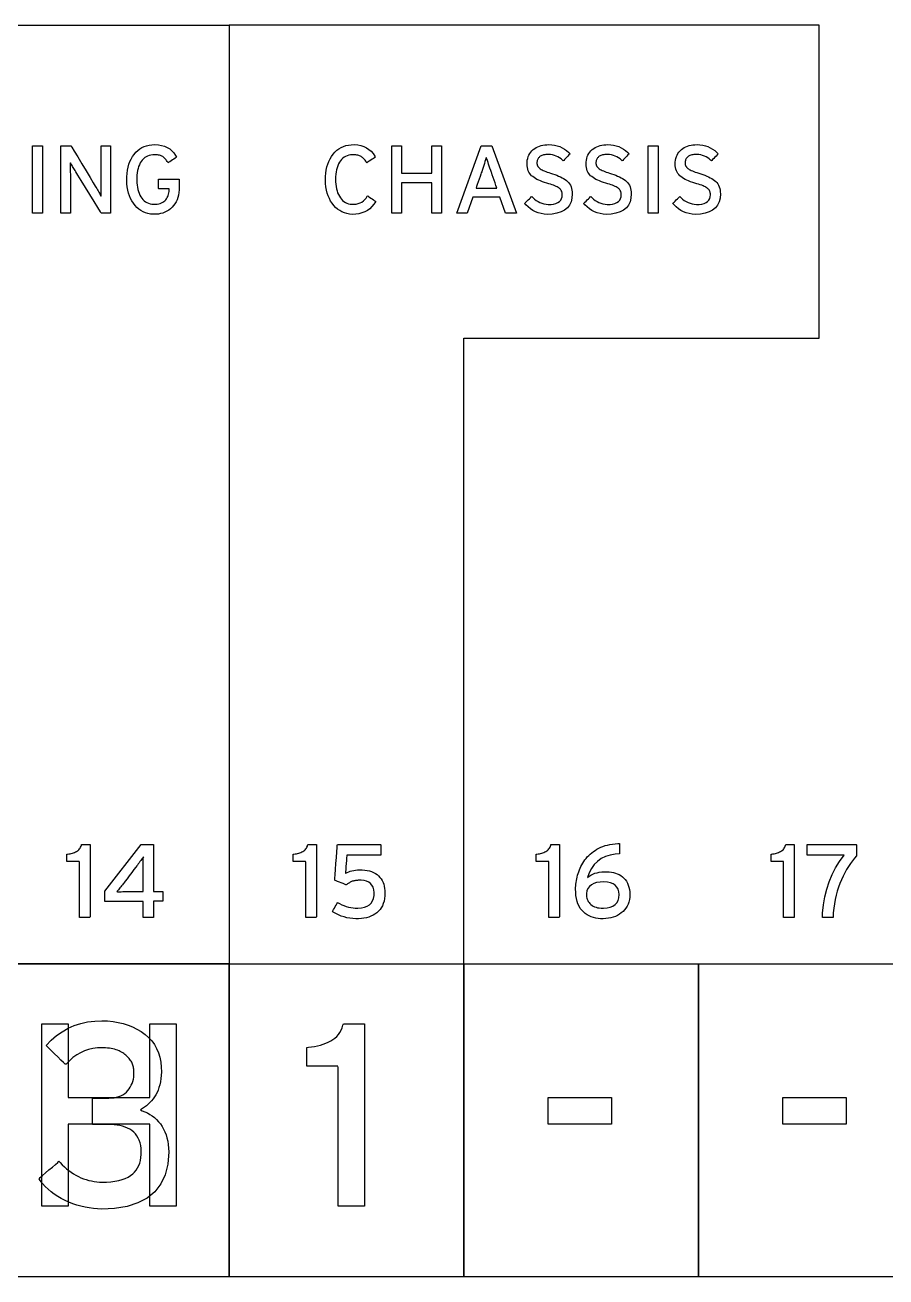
# Model space of a CAD drawing. Extents: x 1 to 47.7, y 0.2 to 33.4.
# Drawn here: x 13.086 to 16.18, y 28.906 to 33.406 of the extents above; entities that cross this region are included whole.
import ezdxf

# ---------------------------------------------------------------- set-up
doc = ezdxf.new("R2010")
doc.units = 0
doc.header["$MEASUREMENT"] = 0
for name, color, linetype in [('3_1__HORIZONTAL_RACK__H', 7, 'CONTINUOUS'), ('3_2__HORIZONTAL_PANEL__3', 7, 'CONTINUOUS'), ('6_0____DWG', 7, 'CONTINUOUS')]:
    doc.layers.add(name, color=color, linetype=linetype)

msp = doc.modelspace()

# ---------------------------------------------------------------- linework, layer by layer
at = {"layer": '3_1__HORIZONTAL_RACK__H'}
msp.add_lwpolyline([(13.5338, 29.1605), (13.5338, 29.4549), (13.2412, 29.4549), (13.2412, 29.1605), (13.1461, 29.1605), (13.1461, 29.8164), (13.2412, 29.8164), (13.2412, 29.5509), (13.5338, 29.5509), (13.5338, 29.8164), (13.6289, 29.8164), (13.6289, 29.1605), (13.5338, 29.1605)], dxfattribs=at)
at = {"layer": '3_2__HORIZONTAL_PANEL__3'}
msp.add_lwpolyline([(13.6024, 29.3553), (13.5987, 29.3118), (13.589, 29.2735), (13.5735, 29.2403), (13.5521, 29.2124), (13.5248, 29.1896), (13.4916, 29.1719), (13.4525, 29.1594), (13.4075, 29.1521), (13.3621, 29.15), (13.3466, 29.1507), (13.3314, 29.1522), (13.3163, 29.1543), (13.3014, 29.157), (13.2867, 29.1605), (13.2721, 29.1646), (13.2577, 29.1694), (13.2435, 29.1749), (13.2294, 29.1811), (13.2159, 29.188), (13.203, 29.1955), (13.1908, 29.2036), (13.1793, 29.2122), (13.1684, 29.2214), (13.1583, 29.2311), (13.1489, 29.2414), (13.1401, 29.2522), (13.1359, 29.2591), (13.1405, 29.2631), (13.1488, 29.2704), (13.1597, 29.2799), (13.1718, 29.2905), (13.1839, 29.301), (13.1948, 29.3105), (13.2031, 29.3178), (13.2077, 29.3218), (13.2122, 29.3174), (13.2195, 29.3095), (13.2271, 29.3019), (13.2348, 29.2949), (13.2429, 29.2884), (13.2511, 29.2823), (13.2597, 29.2767), (13.2684, 29.2716), (13.2775, 29.267), (13.2868, 29.2628), (13.2963, 29.2592), (13.3057, 29.256), (13.3152, 29.2533), (13.3247, 29.2511), (13.3343, 29.2493), (13.3438, 29.248), (13.3534, 29.2473), (13.363, 29.2469), (13.3787, 29.2472), (13.3944, 29.2482), (13.409, 29.25), (13.4224, 29.2525), (13.4347, 29.2558), (13.4459, 29.2598), (13.456, 29.2646), (13.4649, 29.2701), (13.4727, 29.2763), (13.4793, 29.2829), (13.4851, 29.2901), (13.4901, 29.2979), (13.4944, 29.3063), (13.4978, 29.3152), (13.5005, 29.3248), (13.5023, 29.3349), (13.5034, 29.3456), (13.5037, 29.3569), (13.503, 29.368), (13.5015, 29.3784), (13.4993, 29.3881), (13.4963, 29.3971), (13.4925, 29.4054), (13.488, 29.4131), (13.4826, 29.4201), (13.4766, 29.4264), (13.4697, 29.432), (13.4621, 29.4368), (13.454, 29.4411), (13.4453, 29.4447), (13.4362, 29.4477), (13.4266, 29.4501), (13.4166, 29.452), (13.406, 29.4532), (13.3949, 29.4538), (13.3879, 29.4539), (13.3842, 29.4539), (13.3773, 29.4539), (13.3685, 29.4539), (13.3586, 29.4539), (13.3487, 29.4539), (13.3398, 29.4539), (13.333, 29.4539), (13.3292, 29.4539), (13.3288, 29.4551), (13.3288, 29.4619), (13.3288, 29.4733), (13.3288, 29.4879), (13.3288, 29.5038), (13.3288, 29.5195), (13.3288, 29.5333), (13.3288, 29.5436), (13.3288, 29.5488), (13.3299, 29.5491), (13.3346, 29.5491), (13.342, 29.5491), (13.3511, 29.5491), (13.361, 29.5491), (13.3706, 29.5491), (13.3788, 29.5491), (13.3848, 29.5491), (13.3874, 29.5491), (13.396, 29.5493), (13.4055, 29.5503), (13.4144, 29.5519), (13.4227, 29.5542), (13.4304, 29.5572), (13.4375, 29.5609), (13.4441, 29.5653), (13.4501, 29.5704), (13.4555, 29.5762), (13.4601, 29.5822), (13.4642, 29.5885), (13.4677, 29.595), (13.4707, 29.6019), (13.4731, 29.609), (13.475, 29.6164), (13.4763, 29.6242), (13.477, 29.6322), (13.4772, 29.6397), (13.4772, 29.643), (13.477, 29.6463), (13.4767, 29.6496), (13.4763, 29.653), (13.4757, 29.6565), (13.4751, 29.66), (13.4743, 29.6635), (13.4735, 29.6671), (13.4724, 29.6707), (13.4708, 29.6743), (13.4691, 29.6778), (13.4671, 29.6812), (13.465, 29.6845), (13.4627, 29.6877), (13.4602, 29.6909), (13.4575, 29.694), (13.4546, 29.697), (13.4515, 29.7), (13.4482, 29.7031), (13.4446, 29.7061), (13.4408, 29.7089), (13.4368, 29.7116), (13.4326, 29.7141), (13.4282, 29.7165), (13.4235, 29.7187), (13.4186, 29.7208), (13.4133, 29.7227), (13.4077, 29.7244), (13.4017, 29.7258), (13.3955, 29.727), (13.3889, 29.728), (13.3821, 29.7288), (13.3749, 29.7294), (13.3674, 29.7298), (13.3597, 29.73), (13.3456, 29.7294), (13.3297, 29.7274), (13.3143, 29.7238), (13.2994, 29.7188), (13.2851, 29.7122), (13.2713, 29.7041), (13.2581, 29.6945), (13.2455, 29.6833), (13.2334, 29.6707), (13.2299, 29.6706), (13.2237, 29.6766), (13.2144, 29.6858), (13.2032, 29.6968), (13.1913, 29.7085), (13.18, 29.7197), (13.1703, 29.7291), (13.1637, 29.7357), (13.1612, 29.7382), (13.1795, 29.7569), (13.1988, 29.7734), (13.2192, 29.7877), (13.2406, 29.7998), (13.2629, 29.8097), (13.2864, 29.8173), (13.3108, 29.8228), (13.3362, 29.826), (13.3618, 29.827), (13.3822, 29.8262), (13.4019, 29.8243), (13.4207, 29.8212), (13.4387, 29.817), (13.456, 29.8115), (13.4724, 29.8049), (13.4881, 29.7972), (13.5029, 29.7883), (13.517, 29.7781), (13.5297, 29.7669), (13.5409, 29.7546), (13.5505, 29.7414), (13.5586, 29.7271), (13.5652, 29.7118), (13.5702, 29.6955), (13.5737, 29.6781), (13.5756, 29.6598), (13.5759, 29.6433), (13.5751, 29.6307), (13.5738, 29.6188), (13.5721, 29.6076), (13.5699, 29.597), (13.5671, 29.587), (13.5639, 29.5777), (13.5602, 29.569), (13.5559, 29.5609), (13.5511, 29.5534), (13.5459, 29.5463), (13.5404, 29.5395), (13.5346, 29.5331), (13.5285, 29.5271), (13.5221, 29.5214), (13.5154, 29.5161), (13.5083, 29.5112), (13.501, 29.5067), (13.5062, 29.5033), (13.5162, 29.4997), (13.5256, 29.4954), (13.5346, 29.4905), (13.5431, 29.4849), (13.5511, 29.4787), (13.5586, 29.4717), (13.5657, 29.4641), (13.5723, 29.4559), (13.5784, 29.4471), (13.5839, 29.4378), (13.5886, 29.4279), (13.5927, 29.4173), (13.596, 29.4062), (13.5987, 29.3944), (13.6006, 29.3819), (13.6019, 29.3689)], close=True, dxfattribs=at)
at = {"layer": '6_0____DWG'}
for points in [[(11.6983, 33.4061), (13.8197, 33.4061), (13.8197, 30.031), (12.9759, 30.031), (12.9759, 32.2811), (11.6983, 32.2811), (11.6983, 33.4061)], [(15.9409, 33.4061), (13.8195, 33.4061), (13.8195, 30.031), (14.6632, 30.031), (14.6632, 32.2811), (15.9409, 32.2811), (15.9409, 33.4061)], [(13.113, 32.7295), (13.113, 32.9725), (13.1482, 32.9725), (13.1482, 32.7295), (13.113, 32.7295)], [(14.5478, 32.7295), (14.5478, 32.8386), (14.4395, 32.8386), (14.4395, 32.7295), (14.4042, 32.7295), (14.4042, 32.9725), (14.4395, 32.9725), (14.4395, 32.8741), (14.5478, 32.8741), (14.5478, 32.9725), (14.5831, 32.9725), (14.5831, 32.7295), (14.5478, 32.7295)], [(14.8133, 32.7295), (14.793, 32.7872), (14.6957, 32.7872), (14.6755, 32.7295), (14.6377, 32.7295), (14.7252, 32.9725), (14.7638, 32.9725), (14.8523, 32.7295), (14.8133, 32.7295)], [(15.326, 32.7295), (15.326, 32.9725), (15.3613, 32.9725), (15.3613, 32.7295), (15.326, 32.7295)], [(13.5469, 30.2566), (13.5469, 30.1977), (13.51, 30.1977), (13.51, 30.2554), (13.3724, 30.2554), (13.3724, 30.2929), (13.5033, 30.46), (13.5469, 30.46), (13.5469, 30.2912), (13.5806, 30.2912), (13.5806, 30.2566), (13.5469, 30.2566)], [(13.8197, 28.906), (12.9759, 28.906), (12.9759, 30.031), (13.8197, 30.031), (13.8197, 28.906)], [(14.6633, 28.906), (13.8196, 28.906), (13.8196, 30.031), (14.6633, 30.031), (14.6633, 28.906)], [(15.5071, 28.906), (14.6633, 28.906), (14.6633, 30.031), (15.5071, 30.031), (15.5071, 28.906)], [(16.3508, 28.906), (15.5071, 28.906), (15.5071, 30.031), (16.3508, 30.031), (16.3508, 28.906)], [(14.9664, 29.4558), (14.9664, 29.5509), (15.1934, 29.5509), (15.1934, 29.4558), (14.9664, 29.4558)], [(15.8102, 29.4558), (15.8102, 29.5509), (16.0372, 29.5509), (16.0372, 29.4558), (15.8102, 29.4558)]]:
    msp.add_lwpolyline(points, dxfattribs=at)
for points in [[(13.3598, 32.7295), (13.3564, 32.7351), (13.3473, 32.7499), (13.3341, 32.7713), (13.3187, 32.7964), (13.3026, 32.8225), (13.2876, 32.8468), (13.2755, 32.8666), (13.2678, 32.879), (13.2653, 32.883), (13.263, 32.8868), (13.2608, 32.8905), (13.2587, 32.8941), (13.2566, 32.8976), (13.2547, 32.901), (13.2527, 32.9043), (13.2509, 32.9074), (13.2491, 32.9105), (13.2484, 32.9085), (13.2484, 32.9027), (13.2484, 32.8966), (13.2485, 32.8904), (13.2485, 32.884), (13.2485, 32.8774), (13.2486, 32.8706), (13.2487, 32.8637), (13.2487, 32.8565), (13.2488, 32.8521), (13.2488, 32.8408), (13.2488, 32.8237), (13.2488, 32.8033), (13.2488, 32.7817), (13.2488, 32.7613), (13.2488, 32.7443), (13.2488, 32.733), (13.2487, 32.7295), (13.2471, 32.7295), (13.2436, 32.7295), (13.2386, 32.7295), (13.2329, 32.7295), (13.2271, 32.7295), (13.2217, 32.7295), (13.2175, 32.7295), (13.2149, 32.7295), (13.2145, 32.7312), (13.2145, 32.747), (13.2145, 32.7756), (13.2145, 32.8128), (13.2145, 32.854), (13.2145, 32.8949), (13.2145, 32.9311), (13.2145, 32.9582), (13.2145, 32.9717), (13.2152, 32.9725), (13.2181, 32.9725), (13.2228, 32.9725), (13.2286, 32.9725), (13.2347, 32.9725), (13.2406, 32.9725), (13.2457, 32.9725), (13.2492, 32.9725), (13.2505, 32.9725), (13.2538, 32.9671), (13.2625, 32.9526), (13.275, 32.9319), (13.2897, 32.9074), (13.305, 32.8821), (13.3193, 32.8584), (13.3309, 32.8392), (13.3382, 32.827), (13.3407, 32.8229), (13.3433, 32.8184), (13.3459, 32.814), (13.3483, 32.8098), (13.3506, 32.8058), (13.3528, 32.8019), (13.3549, 32.7982), (13.3568, 32.7946), (13.3587, 32.7912), (13.3594, 32.7931), (13.3594, 32.7991), (13.3593, 32.8053), (13.3593, 32.8117), (13.3592, 32.8182), (13.3592, 32.8249), (13.3592, 32.8318), (13.3592, 32.8389), (13.3591, 32.8461), (13.3591, 32.8505), (13.3591, 32.8618), (13.3591, 32.8787), (13.3591, 32.8991), (13.3591, 32.9205), (13.3591, 32.9409), (13.3591, 32.9578), (13.3591, 32.9691), (13.3592, 32.9725), (13.3608, 32.9725), (13.3643, 32.9725), (13.3693, 32.9725), (13.375, 32.9725), (13.3808, 32.9725), (13.3862, 32.9725), (13.3904, 32.9725), (13.3929, 32.9725), (13.3934, 32.9708), (13.3934, 32.955), (13.3934, 32.9264), (13.3934, 32.8893), (13.3934, 32.848), (13.3934, 32.8071), (13.3934, 32.7709), (13.3934, 32.7438), (13.3934, 32.7303), (13.3927, 32.7295), (13.39, 32.7295), (13.3856, 32.7295), (13.3803, 32.7295), (13.3745, 32.7295), (13.369, 32.7295), (13.3643, 32.7295), (13.361, 32.7295)], [(13.6402, 32.8246), (13.6398, 32.8142), (13.6388, 32.8043), (13.6372, 32.795), (13.6349, 32.7863), (13.632, 32.7781), (13.6285, 32.7705), (13.6244, 32.7634), (13.6196, 32.7569), (13.6142, 32.751), (13.6084, 32.7455), (13.6021, 32.7408), (13.5955, 32.7366), (13.5885, 32.7332), (13.581, 32.7303), (13.5732, 32.7282), (13.5649, 32.7267), (13.5563, 32.7258), (13.5468, 32.7258), (13.5368, 32.7267), (13.5272, 32.7286), (13.5183, 32.7313), (13.5098, 32.7348), (13.5018, 32.7393), (13.4944, 32.7446), (13.4875, 32.7507), (13.4811, 32.7578), (13.4751, 32.7655), (13.4697, 32.7738), (13.465, 32.7827), (13.461, 32.7921), (13.4577, 32.8022), (13.455, 32.8128), (13.4531, 32.824), (13.4518, 32.8357), (13.4512, 32.8481), (13.4515, 32.8607), (13.4524, 32.8727), (13.454, 32.8842), (13.4563, 32.8952), (13.4593, 32.9055), (13.463, 32.9153), (13.4674, 32.9245), (13.4724, 32.9332), (13.4782, 32.9413), (13.4843, 32.9486), (13.491, 32.9551), (13.4982, 32.9607), (13.5059, 32.9655), (13.5142, 32.9694), (13.5229, 32.9724), (13.5322, 32.9746), (13.5419, 32.9759), (13.5526, 32.9764), (13.5649, 32.9756), (13.5764, 32.9736), (13.587, 32.9705), (13.5967, 32.9662), (13.6056, 32.9608), (13.6136, 32.9542), (13.6207, 32.9464), (13.627, 32.9376), (13.6306, 32.9309), (13.6288, 32.9298), (13.6253, 32.9276), (13.6208, 32.9246), (13.6156, 32.9213), (13.6105, 32.918), (13.6058, 32.915), (13.6021, 32.9127), (13.6001, 32.9113), (13.5988, 32.9129), (13.5967, 32.9161), (13.5946, 32.9191), (13.5925, 32.9219), (13.5902, 32.9246), (13.5879, 32.927), (13.5856, 32.9292), (13.5832, 32.9312), (13.5807, 32.933), (13.578, 32.9345), (13.5752, 32.9358), (13.5723, 32.9369), (13.5691, 32.9379), (13.5658, 32.9387), (13.5624, 32.9393), (13.5588, 32.9397), (13.555, 32.94), (13.5511, 32.9401), (13.5445, 32.9398), (13.538, 32.9389), (13.5319, 32.9374), (13.5262, 32.9353), (13.5208, 32.9326), (13.5159, 32.9294), (13.5113, 32.9255), (13.507, 32.921), (13.5032, 32.916), (13.4997, 32.9103), (13.4967, 32.9042), (13.494, 32.8976), (13.4918, 32.8905), (13.49, 32.883), (13.4887, 32.8751), (13.4877, 32.8666), (13.4872, 32.8577), (13.4871, 32.8485), (13.4875, 32.8395), (13.4882, 32.8309), (13.4894, 32.8229), (13.491, 32.8152), (13.493, 32.8081), (13.4955, 32.8013), (13.4984, 32.7951), (13.5017, 32.7892), (13.5054, 32.7838), (13.5094, 32.7789), (13.5139, 32.7746), (13.5187, 32.7709), (13.5239, 32.7678), (13.5294, 32.7654), (13.5354, 32.7636), (13.5417, 32.7625), (13.5484, 32.7619), (13.555, 32.7621), (13.561, 32.7627), (13.5666, 32.7637), (13.5718, 32.7651), (13.5766, 32.7669), (13.581, 32.7691), (13.585, 32.7717), (13.5886, 32.7748), (13.5917, 32.7782), (13.5944, 32.7819), (13.5967, 32.7858), (13.5988, 32.7898), (13.6005, 32.7939), (13.6019, 32.7982), (13.6029, 32.8027), (13.6037, 32.8073), (13.6042, 32.812), (13.6043, 32.8167), (13.6043, 32.8167), (13.6043, 32.8168), (13.6043, 32.817), (13.6043, 32.8171), (13.6043, 32.8173), (13.6043, 32.8175), (13.6043, 32.8176), (13.6043, 32.8177), (13.6042, 32.8177), (13.6022, 32.8177), (13.5981, 32.8177), (13.5925, 32.8177), (13.5862, 32.8177), (13.5797, 32.8177), (13.5738, 32.8177), (13.5691, 32.8177), (13.5663, 32.8177), (13.5658, 32.818), (13.5658, 32.8202), (13.5658, 32.8242), (13.5658, 32.8295), (13.5658, 32.8353), (13.5658, 32.8411), (13.5658, 32.8463), (13.5658, 32.8503), (13.5658, 32.8524), (13.5669, 32.8526), (13.5725, 32.8526), (13.5817, 32.8526), (13.5932, 32.8526), (13.6057, 32.8526), (13.618, 32.8526), (13.6287, 32.8526), (13.6365, 32.8526), (13.6401, 32.8526), (13.6402, 32.8519), (13.6402, 32.8496), (13.6402, 32.8459), (13.6402, 32.8414), (13.6402, 32.8367), (13.6402, 32.8322), (13.6402, 32.8283), (13.6402, 32.8256)], [(14.3463, 32.7721), (14.3399, 32.7622), (14.3328, 32.7536), (14.3249, 32.746), (14.3163, 32.7397), (14.3069, 32.7345), (14.2968, 32.7306), (14.2859, 32.7277), (14.2743, 32.7261), (14.2625, 32.7257), (14.2523, 32.7266), (14.2427, 32.7284), (14.2335, 32.731), (14.2249, 32.7345), (14.2169, 32.7389), (14.2093, 32.7442), (14.2023, 32.7504), (14.1958, 32.7575), (14.1898, 32.7653), (14.1843, 32.7736), (14.1796, 32.7825), (14.1755, 32.7921), (14.1722, 32.8022), (14.1695, 32.8129), (14.1675, 32.8242), (14.1663, 32.8361), (14.1657, 32.8485), (14.166, 32.8612), (14.167, 32.8734), (14.1686, 32.8849), (14.171, 32.8959), (14.1741, 32.9063), (14.1779, 32.9161), (14.1823, 32.9254), (14.1875, 32.9341), (14.1934, 32.9422), (14.1996, 32.9495), (14.2065, 32.9559), (14.2138, 32.9615), (14.2216, 32.9661), (14.23, 32.9699), (14.2389, 32.9729), (14.2484, 32.9749), (14.2583, 32.9761), (14.2696, 32.9763), (14.2818, 32.9752), (14.2932, 32.973), (14.3038, 32.9696), (14.3134, 32.9651), (14.3221, 32.9593), (14.33, 32.9524), (14.337, 32.9443), (14.3431, 32.9351), (14.3448, 32.9308), (14.3425, 32.9293), (14.3386, 32.9268), (14.3337, 32.9236), (14.3284, 32.9202), (14.3232, 32.9168), (14.3187, 32.9139), (14.3155, 32.9118), (14.3141, 32.9109), (14.3123, 32.9138), (14.3102, 32.9169), (14.3081, 32.9199), (14.3059, 32.9226), (14.3037, 32.9252), (14.3014, 32.9275), (14.299, 32.9297), (14.2966, 32.9316), (14.2941, 32.9334), (14.2914, 32.9349), (14.2885, 32.9361), (14.2854, 32.9373), (14.2822, 32.9382), (14.2788, 32.9389), (14.2752, 32.9395), (14.2715, 32.9399), (14.2676, 32.9401), (14.2624, 32.94), (14.2557, 32.9394), (14.2494, 32.9382), (14.2434, 32.9364), (14.2379, 32.934), (14.2327, 32.9309), (14.228, 32.9273), (14.2236, 32.9231), (14.2196, 32.9183), (14.216, 32.9128), (14.2127, 32.9068), (14.2099, 32.9003), (14.2075, 32.8934), (14.2055, 32.886), (14.204, 32.8781), (14.2029, 32.8698), (14.2022, 32.861), (14.2019, 32.8517), (14.2021, 32.8425), (14.2027, 32.8338), (14.2038, 32.8255), (14.2053, 32.8176), (14.2072, 32.8102), (14.2095, 32.8033), (14.2123, 32.7968), (14.2155, 32.7908), (14.2191, 32.7853), (14.223, 32.7801), (14.2274, 32.7756), (14.2321, 32.7717), (14.2372, 32.7685), (14.2427, 32.7659), (14.2486, 32.764), (14.2548, 32.7627), (14.2615, 32.762), (14.2689, 32.762), (14.2766, 32.7628), (14.2837, 32.7643), (14.2903, 32.7667), (14.2964, 32.7699), (14.3021, 32.7738), (14.3072, 32.7786), (14.3118, 32.7841), (14.316, 32.7905), (14.3176, 32.7919), (14.32, 32.7902), (14.3238, 32.7876), (14.3285, 32.7844), (14.3335, 32.7809), (14.3383, 32.7776), (14.3424, 32.7748), (14.3452, 32.7728)], [(15.0527, 32.7993), (15.0517, 32.784), (15.0484, 32.7704), (15.0429, 32.7587), (15.0351, 32.7487), (15.0249, 32.7405), (15.0126, 32.7341), (14.9979, 32.7295), (14.9809, 32.7266), (14.9633, 32.7257), (14.9517, 32.7266), (14.9407, 32.7285), (14.9302, 32.7313), (14.9203, 32.7351), (14.9109, 32.7398), (14.9022, 32.7455), (14.8939, 32.7521), (14.8863, 32.7597), (14.8819, 32.765), (14.8835, 32.7666), (14.8863, 32.7694), (14.8901, 32.7732), (14.8943, 32.7774), (14.8986, 32.7816), (14.9024, 32.7854), (14.9053, 32.7883), (14.9069, 32.7899), (14.9105, 32.7865), (14.9166, 32.7808), (14.923, 32.7758), (14.9297, 32.7716), (14.9365, 32.7681), (14.9436, 32.7653), (14.951, 32.7632), (14.9586, 32.7619), (14.9664, 32.7613), (14.9764, 32.7615), (14.9859, 32.7626), (14.9941, 32.7647), (15.0011, 32.7677), (15.0068, 32.7716), (15.0113, 32.7764), (15.0145, 32.7821), (15.0164, 32.7888), (15.0171, 32.7963), (15.017, 32.7996), (15.0166, 32.8026), (15.0158, 32.8055), (15.0148, 32.8082), (15.0135, 32.8108), (15.0119, 32.8132), (15.01, 32.8156), (15.0078, 32.8178), (15.0052, 32.8199), (15.0022, 32.822), (14.9987, 32.824), (14.9947, 32.826), (14.9903, 32.828), (14.9855, 32.83), (14.9802, 32.832), (14.9745, 32.8339), (14.9683, 32.8358), (14.9611, 32.8379), (14.9531, 32.8403), (14.9456, 32.8429), (14.9386, 32.8456), (14.9321, 32.8485), (14.926, 32.8514), (14.9204, 32.8545), (14.9154, 32.8577), (14.9107, 32.8611), (14.9066, 32.8645), (14.9029, 32.8683), (14.8997, 32.8724), (14.8969, 32.8771), (14.8947, 32.8821), (14.8929, 32.8876), (14.8916, 32.8935), (14.8907, 32.8999), (14.8903, 32.9067), (14.8905, 32.9138), (14.8913, 32.9206), (14.8926, 32.927), (14.8945, 32.9331), (14.897, 32.9389), (14.9001, 32.9443), (14.9037, 32.9493), (14.9079, 32.954), (14.9127, 32.9584), (14.9177, 32.9621), (14.923, 32.9654), (14.9286, 32.9683), (14.9345, 32.9708), (14.9408, 32.9728), (14.9473, 32.9743), (14.9541, 32.9755), (14.9613, 32.9761), (14.969, 32.9764), (14.9793, 32.9758), (14.9893, 32.9744), (14.9988, 32.9722), (15.0078, 32.9691), (15.0165, 32.9652), (15.0247, 32.9605), (15.0326, 32.9549), (15.04, 32.9485), (15.0449, 32.9433), (15.0436, 32.9419), (15.0408, 32.9391), (15.0372, 32.9353), (15.033, 32.931), (15.0288, 32.9266), (15.025, 32.9227), (15.022, 32.9196), (15.0203, 32.9178), (15.0177, 32.92), (15.0126, 32.9247), (15.0071, 32.9288), (15.0014, 32.9323), (14.9953, 32.9352), (14.9889, 32.9375), (14.9821, 32.9392), (14.9751, 32.9403), (14.9677, 32.9408), (14.9621, 32.9407), (14.9578, 32.9404), (14.9537, 32.9399), (14.95, 32.9391), (14.9465, 32.9382), (14.9434, 32.9371), (14.9405, 32.9357), (14.9379, 32.9342), (14.9356, 32.9324), (14.9335, 32.9304), (14.9317, 32.9283), (14.9302, 32.9261), (14.9288, 32.9237), (14.9278, 32.9213), (14.9269, 32.9187), (14.9263, 32.9161), (14.926, 32.9133), (14.9259, 32.9105), (14.9259, 32.9091), (14.926, 32.9077), (14.9262, 32.9064), (14.9264, 32.9051), (14.9266, 32.9039), (14.927, 32.9027), (14.9274, 32.9016), (14.9278, 32.9005), (14.9283, 32.8994), (14.9289, 32.8983), (14.9296, 32.8971), (14.9304, 32.896), (14.9313, 32.8949), (14.9323, 32.8938), (14.9333, 32.8927), (14.9345, 32.8917), (14.9358, 32.8906), (14.9377, 32.8892), (14.9407, 32.8873), (14.9441, 32.8854), (14.948, 32.8834), (14.9524, 32.8815), (14.9573, 32.8795), (14.9627, 32.8775), (14.9685, 32.8755), (14.9748, 32.8735), (14.9822, 32.8712), (14.9898, 32.8687), (14.9969, 32.8661), (15.0037, 32.8634), (15.0101, 32.8605), (15.0161, 32.8575), (15.0217, 32.8543), (15.0268, 32.851), (15.0316, 32.8475), (15.036, 32.8438), (15.0398, 32.8397), (15.0432, 32.8352), (15.046, 32.8303), (15.0484, 32.8249), (15.0502, 32.8191), (15.0516, 32.8129), (15.0524, 32.8063)], [(15.2648, 32.7993), (15.2638, 32.784), (15.2605, 32.7704), (15.255, 32.7587), (15.2472, 32.7487), (15.237, 32.7405), (15.2247, 32.7341), (15.21, 32.7295), (15.193, 32.7266), (15.1754, 32.7257), (15.1638, 32.7266), (15.1528, 32.7285), (15.1423, 32.7313), (15.1324, 32.7351), (15.123, 32.7398), (15.1143, 32.7455), (15.106, 32.7521), (15.0984, 32.7597), (15.094, 32.765), (15.0956, 32.7666), (15.0984, 32.7694), (15.1022, 32.7732), (15.1064, 32.7774), (15.1107, 32.7816), (15.1145, 32.7854), (15.1174, 32.7883), (15.119, 32.7899), (15.1226, 32.7865), (15.1287, 32.7808), (15.1351, 32.7758), (15.1418, 32.7716), (15.1486, 32.7681), (15.1557, 32.7653), (15.1631, 32.7632), (15.1707, 32.7619), (15.1785, 32.7613), (15.1885, 32.7615), (15.198, 32.7626), (15.2062, 32.7647), (15.2132, 32.7677), (15.2189, 32.7716), (15.2234, 32.7764), (15.2266, 32.7821), (15.2285, 32.7888), (15.2292, 32.7963), (15.2291, 32.7996), (15.2287, 32.8026), (15.2279, 32.8055), (15.2269, 32.8082), (15.2256, 32.8108), (15.224, 32.8132), (15.2221, 32.8156), (15.2199, 32.8178), (15.2173, 32.8199), (15.2143, 32.822), (15.2108, 32.824), (15.2068, 32.826), (15.2024, 32.828), (15.1976, 32.83), (15.1923, 32.832), (15.1866, 32.8339), (15.1804, 32.8358), (15.1732, 32.8379), (15.1652, 32.8403), (15.1577, 32.8429), (15.1507, 32.8456), (15.1442, 32.8485), (15.1381, 32.8514), (15.1325, 32.8545), (15.1274, 32.8577), (15.1228, 32.8611), (15.1187, 32.8645), (15.115, 32.8683), (15.1118, 32.8724), (15.109, 32.8771), (15.1068, 32.8821), (15.105, 32.8876), (15.1036, 32.8935), (15.1028, 32.8999), (15.1024, 32.9067), (15.1026, 32.9138), (15.1034, 32.9206), (15.1047, 32.927), (15.1066, 32.9331), (15.1091, 32.9389), (15.1122, 32.9443), (15.1158, 32.9493), (15.12, 32.954), (15.1248, 32.9584), (15.1298, 32.9621), (15.1351, 32.9654), (15.1407, 32.9683), (15.1466, 32.9708), (15.1529, 32.9728), (15.1594, 32.9743), (15.1662, 32.9755), (15.1734, 32.9761), (15.1811, 32.9764), (15.1914, 32.9758), (15.2013, 32.9744), (15.2109, 32.9722), (15.2199, 32.9691), (15.2286, 32.9652), (15.2368, 32.9605), (15.2447, 32.9549), (15.2521, 32.9485), (15.257, 32.9433), (15.2557, 32.9419), (15.2529, 32.9391), (15.2493, 32.9353), (15.2451, 32.931), (15.2409, 32.9266), (15.2371, 32.9227), (15.2341, 32.9196), (15.2324, 32.9178), (15.2298, 32.92), (15.2247, 32.9247), (15.2192, 32.9288), (15.2135, 32.9323), (15.2074, 32.9352), (15.2009, 32.9375), (15.1942, 32.9392), (15.1872, 32.9403), (15.1798, 32.9408), (15.1742, 32.9407), (15.1699, 32.9404), (15.1658, 32.9399), (15.1621, 32.9391), (15.1586, 32.9382), (15.1555, 32.9371), (15.1526, 32.9357), (15.15, 32.9342), (15.1477, 32.9324), (15.1456, 32.9304), (15.1438, 32.9283), (15.1423, 32.9261), (15.141, 32.9237), (15.1399, 32.9213), (15.139, 32.9187), (15.1385, 32.9161), (15.1381, 32.9133), (15.138, 32.9105), (15.138, 32.9091), (15.1381, 32.9077), (15.1383, 32.9064), (15.1385, 32.9051), (15.1387, 32.9039), (15.1391, 32.9027), (15.1395, 32.9016), (15.1399, 32.9005), (15.1404, 32.8994), (15.141, 32.8983), (15.1417, 32.8971), (15.1425, 32.896), (15.1434, 32.8949), (15.1444, 32.8938), (15.1454, 32.8927), (15.1466, 32.8917), (15.1479, 32.8906), (15.1498, 32.8892), (15.1528, 32.8873), (15.1562, 32.8854), (15.1601, 32.8834), (15.1645, 32.8815), (15.1694, 32.8795), (15.1748, 32.8775), (15.1806, 32.8755), (15.1869, 32.8735), (15.1943, 32.8712), (15.2019, 32.8687), (15.209, 32.8661), (15.2158, 32.8634), (15.2222, 32.8605), (15.2282, 32.8575), (15.2338, 32.8543), (15.2389, 32.851), (15.2437, 32.8475), (15.2481, 32.8438), (15.2519, 32.8397), (15.2553, 32.8352), (15.2581, 32.8303), (15.2605, 32.8249), (15.2623, 32.8191), (15.2636, 32.8129), (15.2645, 32.8063)], [(15.5852, 32.7993), (15.5842, 32.784), (15.581, 32.7704), (15.5754, 32.7587), (15.5676, 32.7487), (15.5575, 32.7405), (15.5451, 32.7341), (15.5304, 32.7295), (15.5134, 32.7266), (15.4958, 32.7257), (15.4842, 32.7266), (15.4732, 32.7285), (15.4627, 32.7313), (15.4528, 32.7351), (15.4435, 32.7398), (15.4347, 32.7455), (15.4265, 32.7521), (15.4188, 32.7597), (15.4145, 32.765), (15.416, 32.7666), (15.4189, 32.7694), (15.4226, 32.7732), (15.4269, 32.7774), (15.4311, 32.7816), (15.4349, 32.7854), (15.4378, 32.7883), (15.4394, 32.7899), (15.443, 32.7865), (15.4492, 32.7808), (15.4556, 32.7758), (15.4622, 32.7716), (15.4691, 32.7681), (15.4762, 32.7653), (15.4835, 32.7632), (15.4911, 32.7619), (15.499, 32.7613), (15.509, 32.7615), (15.5184, 32.7626), (15.5267, 32.7647), (15.5336, 32.7677), (15.5394, 32.7716), (15.5438, 32.7764), (15.547, 32.7821), (15.549, 32.7888), (15.5497, 32.7963), (15.5495, 32.7996), (15.5491, 32.8026), (15.5484, 32.8055), (15.5474, 32.8082), (15.546, 32.8108), (15.5444, 32.8132), (15.5425, 32.8156), (15.5403, 32.8178), (15.5378, 32.8199), (15.5347, 32.822), (15.5312, 32.824), (15.5273, 32.826), (15.5229, 32.828), (15.518, 32.83), (15.5127, 32.832), (15.507, 32.8339), (15.5008, 32.8358), (15.4937, 32.8379), (15.4857, 32.8403), (15.4782, 32.8429), (15.4712, 32.8456), (15.4646, 32.8485), (15.4585, 32.8514), (15.453, 32.8545), (15.4479, 32.8577), (15.4433, 32.8611), (15.4391, 32.8645), (15.4354, 32.8683), (15.4322, 32.8724), (15.4295, 32.8771), (15.4272, 32.8821), (15.4254, 32.8876), (15.4241, 32.8935), (15.4232, 32.8999), (15.4229, 32.9067), (15.423, 32.9138), (15.4238, 32.9206), (15.4252, 32.927), (15.4271, 32.9331), (15.4295, 32.9389), (15.4326, 32.9443), (15.4362, 32.9493), (15.4404, 32.954), (15.4452, 32.9584), (15.4502, 32.9621), (15.4555, 32.9654), (15.4611, 32.9683), (15.4671, 32.9708), (15.4733, 32.9728), (15.4798, 32.9743), (15.4867, 32.9755), (15.4938, 32.9761), (15.5015, 32.9764), (15.5119, 32.9758), (15.5218, 32.9744), (15.5313, 32.9722), (15.5404, 32.9691), (15.549, 32.9652), (15.5573, 32.9605), (15.5651, 32.9549), (15.5725, 32.9485), (15.5775, 32.9433), (15.5761, 32.9419), (15.5734, 32.9391), (15.5697, 32.9353), (15.5655, 32.931), (15.5613, 32.9266), (15.5575, 32.9227), (15.5545, 32.9196), (15.5528, 32.9178), (15.5502, 32.92), (15.5451, 32.9247), (15.5397, 32.9288), (15.5339, 32.9323), (15.5278, 32.9352), (15.5214, 32.9375), (15.5147, 32.9392), (15.5076, 32.9403), (15.5002, 32.9408), (15.4946, 32.9407), (15.4903, 32.9404), (15.4863, 32.9399), (15.4825, 32.9391), (15.4791, 32.9382), (15.4759, 32.9371), (15.473, 32.9357), (15.4704, 32.9342), (15.4681, 32.9324), (15.4661, 32.9304), (15.4643, 32.9283), (15.4627, 32.9261), (15.4614, 32.9237), (15.4603, 32.9213), (15.4595, 32.9187), (15.4589, 32.9161), (15.4585, 32.9133), (15.4584, 32.9105), (15.4584, 32.9091), (15.4585, 32.9077), (15.4587, 32.9064), (15.4589, 32.9051), (15.4592, 32.9039), (15.4595, 32.9027), (15.4599, 32.9016), (15.4603, 32.9005), (15.4608, 32.8994), (15.4614, 32.8983), (15.4621, 32.8971), (15.4629, 32.896), (15.4638, 32.8949), (15.4648, 32.8938), (15.4659, 32.8927), (15.4671, 32.8917), (15.4683, 32.8906), (15.4702, 32.8892), (15.4732, 32.8873), (15.4767, 32.8854), (15.4806, 32.8834), (15.485, 32.8815), (15.4898, 32.8795), (15.4952, 32.8775), (15.501, 32.8755), (15.5073, 32.8735), (15.5147, 32.8712), (15.5223, 32.8687), (15.5295, 32.8661), (15.5362, 32.8634), (15.5426, 32.8605), (15.5486, 32.8575), (15.5542, 32.8543), (15.5594, 32.851), (15.5642, 32.8475), (15.5685, 32.8438), (15.5724, 32.8397), (15.5757, 32.8352), (15.5786, 32.8303), (15.5809, 32.8249), (15.5827, 32.8191), (15.5841, 32.8129), (15.5849, 32.8063)], [(14.7623, 32.8757), (14.7596, 32.8837), (14.757, 32.8913), (14.7546, 32.8987), (14.7523, 32.9057), (14.7501, 32.9124), (14.748, 32.9188), (14.7461, 32.9248), (14.7443, 32.9305), (14.7427, 32.9272), (14.741, 32.9213), (14.7391, 32.9151), (14.737, 32.9085), (14.7348, 32.9016), (14.7325, 32.8943), (14.73, 32.8866), (14.7273, 32.8786), (14.7259, 32.8745), (14.7243, 32.8698), (14.7216, 32.8621), (14.7183, 32.8526), (14.7148, 32.8425), (14.7115, 32.833), (14.7088, 32.8252), (14.7072, 32.8206), (14.7074, 32.8197), (14.7127, 32.8197), (14.7224, 32.8197), (14.7348, 32.8197), (14.7484, 32.8197), (14.7615, 32.8197), (14.7725, 32.8197), (14.7798, 32.8197), (14.7818, 32.8198), (14.7807, 32.823), (14.7783, 32.8296), (14.7752, 32.8386), (14.7717, 32.8487), (14.7682, 32.8587), (14.7652, 32.8673), (14.7631, 32.8734)], [(13.2813, 30.1977), (13.2813, 30.2054), (13.2813, 30.2258), (13.2813, 30.2552), (13.2813, 30.2894), (13.2813, 30.3246), (13.2813, 30.3569), (13.2813, 30.3823), (13.2813, 30.3969), (13.2808, 30.3989), (13.2776, 30.3989), (13.2719, 30.3989), (13.2646, 30.3989), (13.2567, 30.3989), (13.2491, 30.3989), (13.2425, 30.3989), (13.2379, 30.3989), (13.2362, 30.3989), (13.2362, 30.3999), (13.2362, 30.4027), (13.2362, 30.4066), (13.2362, 30.4112), (13.2362, 30.416), (13.2362, 30.4203), (13.2362, 30.4238), (13.2362, 30.4257), (13.2385, 30.4262), (13.2431, 30.4267), (13.2475, 30.4274), (13.2517, 30.4283), (13.2558, 30.4293), (13.2598, 30.4306), (13.2635, 30.432), (13.2672, 30.4336), (13.2706, 30.4353), (13.2738, 30.4372), (13.2767, 30.4394), (13.2793, 30.4418), (13.2817, 30.4445), (13.2837, 30.4475), (13.2854, 30.4508), (13.2869, 30.4543), (13.2881, 30.4581), (13.2888, 30.46), (13.2911, 30.46), (13.295, 30.46), (13.2999, 30.46), (13.3053, 30.46), (13.3105, 30.46), (13.315, 30.46), (13.3181, 30.46), (13.3193, 30.46), (13.3193, 30.45), (13.3193, 30.4233), (13.3193, 30.3851), (13.3193, 30.3404), (13.3193, 30.2945), (13.3193, 30.2524), (13.3193, 30.2193), (13.3193, 30.2003), (13.3189, 30.1977), (13.3162, 30.1977), (13.3114, 30.1977), (13.3053, 30.1977), (13.2986, 30.1977), (13.2921, 30.1977), (13.2866, 30.1977), (13.2827, 30.1977)], [(14.0948, 30.1977), (14.0948, 30.2054), (14.0948, 30.2258), (14.0948, 30.2552), (14.0948, 30.2894), (14.0948, 30.3246), (14.0948, 30.3569), (14.0948, 30.3823), (14.0948, 30.3969), (14.0944, 30.3989), (14.0911, 30.3989), (14.0854, 30.3989), (14.0782, 30.3989), (14.0703, 30.3989), (14.0626, 30.3989), (14.0561, 30.3989), (14.0515, 30.3989), (14.0498, 30.3989), (14.0498, 30.3999), (14.0498, 30.4027), (14.0498, 30.4066), (14.0498, 30.4112), (14.0498, 30.416), (14.0498, 30.4203), (14.0498, 30.4238), (14.0498, 30.4257), (14.0521, 30.4262), (14.0567, 30.4267), (14.0611, 30.4274), (14.0653, 30.4283), (14.0694, 30.4293), (14.0733, 30.4306), (14.0771, 30.432), (14.0807, 30.4336), (14.0842, 30.4353), (14.0874, 30.4372), (14.0903, 30.4394), (14.0929, 30.4418), (14.0952, 30.4445), (14.0973, 30.4475), (14.099, 30.4508), (14.1005, 30.4543), (14.1016, 30.4581), (14.1024, 30.46), (14.1046, 30.46), (14.1085, 30.46), (14.1135, 30.46), (14.1188, 30.46), (14.1241, 30.46), (14.1286, 30.46), (14.1317, 30.46), (14.1329, 30.46), (14.1329, 30.45), (14.1329, 30.4233), (14.1329, 30.3851), (14.1329, 30.3404), (14.1329, 30.2945), (14.1329, 30.2524), (14.1329, 30.2193), (14.1329, 30.2003), (14.1325, 30.1977), (14.1298, 30.1977), (14.125, 30.1977), (14.1188, 30.1977), (14.1122, 30.1977), (14.1057, 30.1977), (14.1002, 30.1977), (14.0963, 30.1977)], [(14.3795, 30.2867), (14.3791, 30.2762), (14.378, 30.2664), (14.3761, 30.2571), (14.3736, 30.2485), (14.3703, 30.2406), (14.3664, 30.2333), (14.3617, 30.2266), (14.3563, 30.2206), (14.3503, 30.2152), (14.3437, 30.2104), (14.3367, 30.2062), (14.3292, 30.2026), (14.3213, 30.1996), (14.3129, 30.1972), (14.304, 30.1954), (14.2947, 30.1942), (14.2849, 30.1935), (14.2744, 30.1935), (14.2637, 30.1941), (14.2531, 30.1955), (14.2428, 30.1974), (14.2326, 30.2001), (14.2226, 30.2034), (14.2128, 30.2074), (14.2032, 30.2121), (14.1938, 30.2174), (14.191, 30.2199), (14.1924, 30.2225), (14.1948, 30.2266), (14.1977, 30.2317), (14.2008, 30.2372), (14.2039, 30.2425), (14.2065, 30.2471), (14.2084, 30.2505), (14.2092, 30.2519), (14.2162, 30.248), (14.2242, 30.2442), (14.2322, 30.2408), (14.2402, 30.238), (14.2484, 30.2357), (14.2565, 30.2339), (14.2647, 30.2326), (14.273, 30.2318), (14.2819, 30.2315), (14.2946, 30.2325), (14.3058, 30.2349), (14.3154, 30.2386), (14.3235, 30.2436), (14.33, 30.25), (14.335, 30.2577), (14.3385, 30.2668), (14.3404, 30.2772), (14.3406, 30.2884), (14.3393, 30.2981), (14.3367, 30.3066), (14.3328, 30.3138), (14.3277, 30.3198), (14.3212, 30.3247), (14.3135, 30.3283), (14.3045, 30.3306), (14.2942, 30.3318), (14.2872, 30.3319), (14.2837, 30.3318), (14.2803, 30.3316), (14.277, 30.3312), (14.2739, 30.3308), (14.2708, 30.3303), (14.2678, 30.3296), (14.2649, 30.3289), (14.2621, 30.3281), (14.2594, 30.327), (14.2568, 30.3259), (14.2543, 30.3246), (14.2518, 30.3233), (14.2493, 30.3219), (14.2469, 30.3204), (14.2445, 30.3188), (14.2422, 30.3171), (14.24, 30.3154), (14.2385, 30.316), (14.2346, 30.3176), (14.229, 30.3198), (14.2224, 30.3225), (14.2155, 30.3253), (14.209, 30.328), (14.2037, 30.3301), (14.2003, 30.3315), (14.1994, 30.3321), (14.1999, 30.3387), (14.2008, 30.3524), (14.2021, 30.371), (14.2035, 30.3923), (14.205, 30.414), (14.2063, 30.4338), (14.2074, 30.4494), (14.208, 30.4586), (14.2093, 30.46), (14.2194, 30.46), (14.2377, 30.46), (14.2614, 30.46), (14.2877, 30.46), (14.3138, 30.46), (14.3371, 30.46), (14.3546, 30.46), (14.3636, 30.46), (14.3643, 30.4594), (14.3643, 30.4565), (14.3643, 30.4518), (14.3643, 30.4459), (14.3643, 30.4396), (14.3643, 30.4335), (14.3643, 30.4282), (14.3643, 30.4244), (14.3643, 30.4227), (14.3608, 30.4227), (14.3498, 30.4227), (14.3333, 30.4227), (14.3136, 30.4227), (14.2928, 30.4227), (14.2731, 30.4227), (14.2567, 30.4227), (14.2457, 30.4227), (14.2421, 30.4227), (14.2419, 30.4198), (14.2414, 30.413), (14.2407, 30.4035), (14.2399, 30.3925), (14.239, 30.3812), (14.2383, 30.3708), (14.2376, 30.3623), (14.2373, 30.3571), (14.2388, 30.357), (14.2438, 30.3597), (14.2492, 30.3621), (14.2549, 30.3642), (14.261, 30.3659), (14.2674, 30.3673), (14.2741, 30.3684), (14.2812, 30.3691), (14.2886, 30.3695), (14.2975, 30.3694), (14.3069, 30.3687), (14.3158, 30.3675), (14.324, 30.3656), (14.3317, 30.3631), (14.3389, 30.3601), (14.3454, 30.3565), (14.3514, 30.3523), (14.3568, 30.3475), (14.3615, 30.3422), (14.3658, 30.3365), (14.3694, 30.3305), (14.3725, 30.3241), (14.375, 30.3174), (14.377, 30.3102), (14.3784, 30.3028), (14.3792, 30.2949)], [(14.9686, 30.1977), (14.9686, 30.2054), (14.9686, 30.2258), (14.9686, 30.2552), (14.9686, 30.2894), (14.9686, 30.3246), (14.9686, 30.3569), (14.9686, 30.3823), (14.9686, 30.3969), (14.9682, 30.3989), (14.9649, 30.3989), (14.9592, 30.3989), (14.952, 30.3989), (14.9441, 30.3989), (14.9365, 30.3989), (14.9299, 30.3989), (14.9253, 30.3989), (14.9236, 30.3989), (14.9236, 30.3999), (14.9236, 30.4027), (14.9236, 30.4066), (14.9236, 30.4112), (14.9236, 30.416), (14.9236, 30.4203), (14.9236, 30.4238), (14.9236, 30.4257), (14.9259, 30.4262), (14.9305, 30.4267), (14.9349, 30.4274), (14.9391, 30.4283), (14.9432, 30.4293), (14.9471, 30.4306), (14.9509, 30.432), (14.9545, 30.4336), (14.958, 30.4353), (14.9612, 30.4372), (14.9641, 30.4394), (14.9667, 30.4418), (14.969, 30.4445), (14.9711, 30.4475), (14.9728, 30.4508), (14.9743, 30.4543), (14.9754, 30.4581), (14.9762, 30.46), (14.9784, 30.46), (14.9823, 30.46), (14.9873, 30.46), (14.9927, 30.46), (14.9979, 30.46), (15.0024, 30.46), (15.0055, 30.46), (15.0067, 30.46), (15.0067, 30.45), (15.0067, 30.4233), (15.0067, 30.3851), (15.0067, 30.3404), (15.0067, 30.2945), (15.0067, 30.2524), (15.0067, 30.2193), (15.0067, 30.2003), (15.0063, 30.1977), (15.0036, 30.1977), (14.9988, 30.1977), (14.9927, 30.1977), (14.986, 30.1977), (14.9795, 30.1977), (14.974, 30.1977), (14.9701, 30.1977)], [(15.2598, 30.2809), (15.2592, 30.2713), (15.258, 30.2623), (15.256, 30.2538), (15.2533, 30.2459), (15.25, 30.2385), (15.2458, 30.2316), (15.241, 30.2254), (15.2355, 30.2196), (15.2292, 30.2144), (15.2225, 30.2097), (15.2154, 30.2056), (15.2079, 30.2021), (15.1999, 30.1992), (15.1916, 30.1969), (15.1828, 30.1951), (15.1736, 30.194), (15.164, 30.1935), (15.1545, 30.1936), (15.1456, 30.1943), (15.137, 30.1957), (15.1288, 30.1978), (15.1209, 30.2005), (15.1134, 30.2038), (15.1063, 30.2079), (15.0995, 30.2126), (15.0931, 30.2179), (15.0871, 30.2239), (15.0818, 30.2308), (15.0772, 30.2384), (15.0733, 30.2469), (15.0702, 30.2561), (15.0678, 30.2662), (15.066, 30.277), (15.0651, 30.2887), (15.0648, 30.2996), (15.0649, 30.3056), (15.0653, 30.3118), (15.0659, 30.318), (15.0667, 30.3242), (15.0677, 30.3306), (15.0689, 30.3369), (15.0703, 30.3434), (15.0719, 30.3499), (15.0738, 30.3564), (15.0759, 30.3628), (15.0783, 30.369), (15.0809, 30.3752), (15.0838, 30.3813), (15.0869, 30.3874), (15.0903, 30.3933), (15.094, 30.3992), (15.0979, 30.405), (15.1022, 30.4106), (15.1069, 30.416), (15.1119, 30.4211), (15.1172, 30.426), (15.1228, 30.4307), (15.1287, 30.4352), (15.1349, 30.4394), (15.1414, 30.4435), (15.1482, 30.4472), (15.1554, 30.4507), (15.163, 30.4538), (15.171, 30.4564), (15.1794, 30.4587), (15.1882, 30.4606), (15.1973, 30.4622), (15.2069, 30.4633), (15.2169, 30.464), (15.2224, 30.464), (15.2224, 30.4615), (15.2224, 30.457), (15.2224, 30.4513), (15.2224, 30.445), (15.2224, 30.4388), (15.2224, 30.4333), (15.2224, 30.4293), (15.2224, 30.4274), (15.2071, 30.4261), (15.1888, 30.4227), (15.1721, 30.4172), (15.1571, 30.4096), (15.1437, 30.3999), (15.132, 30.3881), (15.122, 30.3743), (15.1137, 30.3583), (15.1079, 30.3421), (15.1136, 30.3466), (15.1199, 30.3506), (15.1266, 30.354), (15.1339, 30.3569), (15.1418, 30.3592), (15.1501, 30.3609), (15.159, 30.3621), (15.1684, 30.3627), (15.1775, 30.3628), (15.1856, 30.3623), (15.1933, 30.3613), (15.2007, 30.3598), (15.2077, 30.3578), (15.2145, 30.3552), (15.221, 30.3521), (15.2271, 30.3486), (15.233, 30.3444), (15.2385, 30.3397), (15.2433, 30.3343), (15.2475, 30.3284), (15.2511, 30.3219), (15.2541, 30.3149), (15.2564, 30.3072), (15.2582, 30.299), (15.2593, 30.2902)], [(15.8124, 30.1977), (15.8124, 30.2054), (15.8124, 30.2258), (15.8124, 30.2552), (15.8124, 30.2894), (15.8124, 30.3246), (15.8124, 30.3569), (15.8124, 30.3823), (15.8124, 30.3969), (15.8119, 30.3989), (15.8087, 30.3989), (15.803, 30.3989), (15.7958, 30.3989), (15.7879, 30.3989), (15.7802, 30.3989), (15.7736, 30.3989), (15.769, 30.3989), (15.7673, 30.3989), (15.7673, 30.3999), (15.7673, 30.4027), (15.7673, 30.4066), (15.7673, 30.4112), (15.7673, 30.416), (15.7673, 30.4203), (15.7673, 30.4238), (15.7673, 30.4257), (15.7697, 30.4262), (15.7742, 30.4267), (15.7786, 30.4274), (15.7829, 30.4283), (15.787, 30.4293), (15.7909, 30.4306), (15.7947, 30.432), (15.7983, 30.4336), (15.8017, 30.4353), (15.8049, 30.4372), (15.8078, 30.4394), (15.8104, 30.4418), (15.8128, 30.4445), (15.8148, 30.4475), (15.8166, 30.4508), (15.818, 30.4543), (15.8192, 30.4581), (15.82, 30.46), (15.8222, 30.46), (15.8261, 30.46), (15.831, 30.46), (15.8364, 30.46), (15.8416, 30.46), (15.8461, 30.46), (15.8493, 30.46), (15.8505, 30.46), (15.8505, 30.45), (15.8505, 30.4233), (15.8505, 30.3851), (15.8505, 30.3404), (15.8505, 30.2945), (15.8505, 30.2524), (15.8505, 30.2193), (15.8505, 30.2003), (15.8501, 30.1977), (15.8473, 30.1977), (15.8425, 30.1977), (15.8364, 30.1977), (15.8297, 30.1977), (15.8233, 30.1977), (15.8177, 30.1977), (15.8138, 30.1977)], [(16.0748, 30.4203), (16.0671, 30.4114), (16.0596, 30.4019), (16.0524, 30.3919), (16.0454, 30.3813), (16.0388, 30.3703), (16.0323, 30.3587), (16.0262, 30.3466), (16.0203, 30.334), (16.0147, 30.3208), (16.0095, 30.3071), (16.005, 30.2928), (16.0011, 30.2782), (15.9977, 30.263), (15.9949, 30.2474), (15.9927, 30.2313), (15.9912, 30.2147), (15.9902, 30.1977), (15.9887, 30.1977), (15.9848, 30.1977), (15.9792, 30.1977), (15.9726, 30.1977), (15.9659, 30.1977), (15.9598, 30.1977), (15.9549, 30.1977), (15.9521, 30.1977), (15.9525, 30.2131), (15.9556, 30.2431), (15.9605, 30.272), (15.9674, 30.2998), (15.9762, 30.3265), (15.9869, 30.3521), (15.9995, 30.3765), (16.014, 30.3998), (16.0305, 30.422), (16.0254, 30.422), (16.0118, 30.422), (15.9924, 30.422), (15.9697, 30.422), (15.9464, 30.422), (15.9251, 30.422), (15.9082, 30.422), (15.8986, 30.422), (15.8973, 30.4224), (15.8973, 30.4251), (15.8973, 30.4299), (15.8973, 30.436), (15.8973, 30.4427), (15.8973, 30.4492), (15.8973, 30.4547), (15.8973, 30.4586), (15.8973, 30.46), (15.9041, 30.46), (15.9221, 30.46), (15.948, 30.46), (15.9782, 30.46), (16.0093, 30.46), (16.0378, 30.46), (16.0602, 30.46), (16.0731, 30.46), (16.0748, 30.4597), (16.0748, 30.4568), (16.0748, 30.4518), (16.0748, 30.4454), (16.0748, 30.4384), (16.0748, 30.4317), (16.0748, 30.4259), (16.0748, 30.4218)], [(13.511, 30.4159), (13.5089, 30.4128), (13.5066, 30.4096), (13.5042, 30.4062), (13.5016, 30.4026), (13.4988, 30.3989), (13.4959, 30.395), (13.4928, 30.3909), (13.4896, 30.3866), (13.4875, 30.3839), (13.4837, 30.3788), (13.4773, 30.3704), (13.4692, 30.3598), (13.4606, 30.3484), (13.4523, 30.3374), (13.4453, 30.3282), (13.4406, 30.322), (13.4388, 30.3196), (13.4356, 30.3155), (13.4326, 30.3115), (13.4296, 30.3078), (13.4267, 30.3042), (13.4239, 30.3008), (13.4212, 30.2976), (13.4186, 30.2945), (13.416, 30.2916), (13.4183, 30.2908), (13.4226, 30.2909), (13.4271, 30.2909), (13.4318, 30.2909), (13.4367, 30.291), (13.4417, 30.291), (13.4469, 30.2911), (13.4523, 30.2911), (13.4564, 30.2912), (13.4596, 30.2912), (13.466, 30.2912), (13.4744, 30.2912), (13.4838, 30.2912), (13.4931, 30.2912), (13.5013, 30.2912), (13.5073, 30.2912), (13.5099, 30.2912), (13.51, 30.2934), (13.51, 30.3007), (13.51, 30.3117), (13.51, 30.3247), (13.51, 30.3382), (13.51, 30.3508), (13.51, 30.3609), (13.51, 30.3668), (13.51, 30.3707), (13.5101, 30.3771), (13.5102, 30.3833), (13.5103, 30.3893), (13.5104, 30.3951), (13.5106, 30.4006), (13.5107, 30.4059), (13.5109, 30.411)], [(15.2213, 30.2802), (15.2203, 30.2907), (15.2176, 30.2999), (15.2133, 30.3076), (15.2072, 30.314), (15.1995, 30.3191), (15.1901, 30.3227), (15.1791, 30.325), (15.1663, 30.3258), (15.1526, 30.3254), (15.1405, 30.3236), (15.1301, 30.3205), (15.1214, 30.3159), (15.1144, 30.31), (15.1091, 30.3027), (15.1056, 30.294), (15.1038, 30.284), (15.1036, 30.2767), (15.1041, 30.2721), (15.1051, 30.2677), (15.1064, 30.2634), (15.1083, 30.2593), (15.1105, 30.2554), (15.1132, 30.2517), (15.1164, 30.2482), (15.12, 30.2448), (15.124, 30.2417), (15.1284, 30.239), (15.1331, 30.2367), (15.1383, 30.2348), (15.1439, 30.2334), (15.1499, 30.2323), (15.1563, 30.2317), (15.1645, 30.2316), (15.1777, 30.2327), (15.1892, 30.2353), (15.199, 30.2393), (15.207, 30.2446), (15.2132, 30.2514), (15.2176, 30.2596), (15.2204, 30.2692)], [(14.2113, 29.1605), (14.2113, 29.1797), (14.2113, 29.2309), (14.2113, 29.3042), (14.2113, 29.3898), (14.2113, 29.4779), (14.2113, 29.5586), (14.2113, 29.6221), (14.2113, 29.6585), (14.2101, 29.6635), (14.202, 29.6635), (14.1877, 29.6635), (14.1697, 29.6635), (14.1499, 29.6635), (14.1308, 29.6635), (14.1143, 29.6635), (14.1029, 29.6635), (14.0986, 29.6635), (14.0986, 29.6661), (14.0986, 29.673), (14.0986, 29.6829), (14.0986, 29.6944), (14.0986, 29.7063), (14.0986, 29.7172), (14.0986, 29.7257), (14.0986, 29.7306), (14.1044, 29.7318), (14.1158, 29.7331), (14.1268, 29.7348), (14.1374, 29.737), (14.1476, 29.7397), (14.1575, 29.7427), (14.1669, 29.7463), (14.1759, 29.7502), (14.1846, 29.7546), (14.1926, 29.7594), (14.1998, 29.7648), (14.2064, 29.7709), (14.2122, 29.7777), (14.2173, 29.7851), (14.2217, 29.7932), (14.2253, 29.802), (14.2282, 29.8115), (14.2302, 29.8164), (14.2358, 29.8164), (14.2455, 29.8164), (14.2578, 29.8164), (14.2713, 29.8164), (14.2844, 29.8164), (14.2956, 29.8164), (14.3035, 29.8164), (14.3064, 29.8164), (14.3064, 29.7913), (14.3064, 29.7246), (14.3064, 29.629), (14.3064, 29.5174), (14.3064, 29.4025), (14.3064, 29.2973), (14.3064, 29.2145), (14.3064, 29.167), (14.3054, 29.1605), (14.2986, 29.1605), (14.2865, 29.1605), (14.2713, 29.1605), (14.2546, 29.1605), (14.2384, 29.1605), (14.2246, 29.1605), (14.2149, 29.1605)]]:
    msp.add_lwpolyline(points, close=True, dxfattribs=at)

doc.saveas('drawing.dxf')
